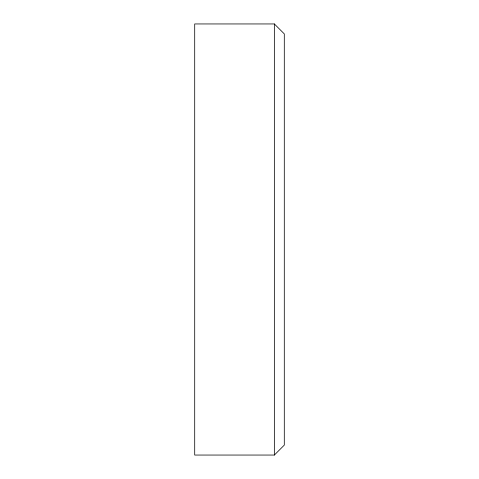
<?xml version="1.0" encoding="UTF-8"?>
<svg xmlns="http://www.w3.org/2000/svg" width="479" height="479" viewBox="0 0 479 479"><rect width="100%" height="100%" fill="white"/><g stroke="black" fill="none" stroke-linecap="round" stroke-linejoin="round"><path stroke-width="0.72" d="M274.353 455.05L284.298 445.105L284.298 33.895L274.353 23.95L194.702 23.95L194.702 455.05L274.353 455.05L274.353 23.95"/></g></svg>
